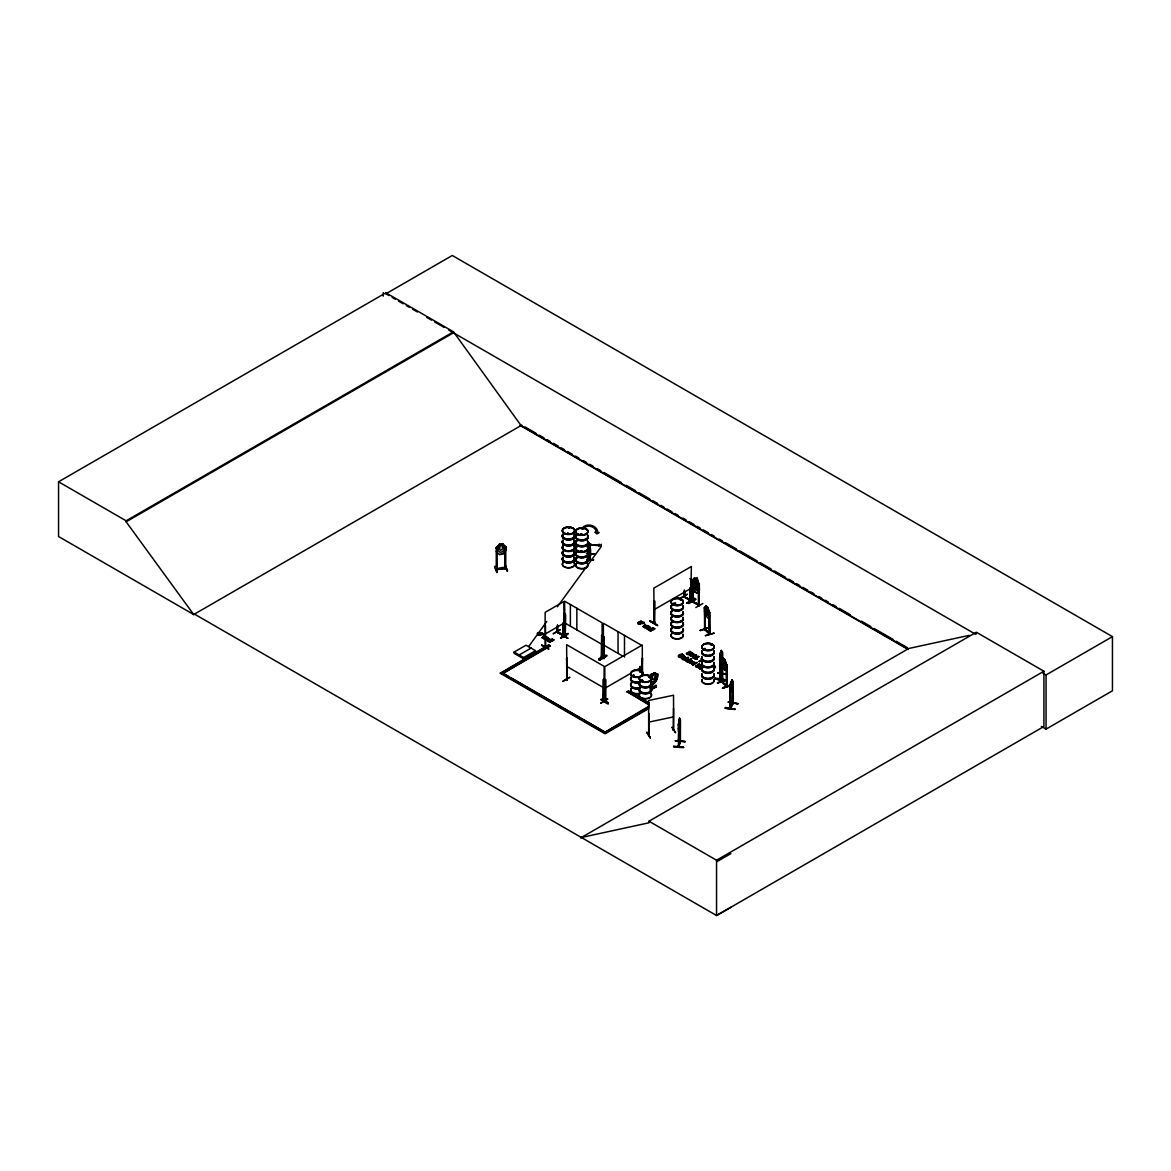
<?xml version="1.0" encoding="UTF-8"?>
<svg xmlns="http://www.w3.org/2000/svg" width="1171" height="1171" viewBox="0 0 1171 1171"><rect width="100%" height="100%" fill="white"/><g stroke="black" fill="none" stroke-linecap="round" stroke-linejoin="round"><path stroke-width="1.5" d="M599.04 545.071L590.755 544.998L599.01 545.627M601.089 546.198L601.294 544.252L601.191 546.652L557.425 606.724M588.34 550.619L589.247 551.102L589.291 542.773M588.325 544.134L590.799 544.134L590.799 545.379L588.325 545.379L588.34 543.403L589.291 543.49M719.858 657.077L719.945 678.814L720.882 652.218M731.275 681.61L730.689 685.416M588.281 543.007L589.247 543.183L588.34 542.759M588.281 550.238L589.247 550.297M588.325 543.49L589.247 543.886L588.281 543.71L589.291 542.92M599.142 545.232L599.084 544.12L599.025 546.359M726.196 664.645L726.752 686.748L726.693 665.026L725.098 659.976L723.415 658.278L722.126 660.063M589.291 550.78L588.281 551.014L588.325 550.077M593.536 559.958L586.891 559.899M678.843 733.968L678.287 728.669M678.58 726.928L678.96 727.762L679.546 718.218L678.375 747.01L678.433 745.707M678.551 734.89C682.825 707.284 677.336 734.495 678.829 740.848L679.531 738.886M639.6 622.299L640.683 621.069A1.508 0.878 0 0 1 641.547 621.157L642.601 622.152L640.888 623.47M649.158 735.447L649.041 713.563L648.719 735.549L649.085 734.437M673.149 730.119L673.179 729.782M673.559 746.82C691.227 747.274 682.444 748.386 673.632 746.542M673.647 746.147L683.44 747.171M497.353 547.852L496.328 548.028M719.975 678.77L720.385 678.038M722.492 673.545L719.726 679.297L719.682 657.59L720.589 652.335L720.106 679.37L722.405 674.364M715.115 678.185C734.583 679.692 719.77 682.371 715.115 678.17M724.615 680.366L714.998 678.843M724.732 680L714.983 678.931M730.411 688.607L731.011 689.456L732.226 684.991L731.89 679.839L730.411 686.03L730.514 708.645M678.39 728.684L678.858 720.004M678.975 720.077L678.39 725.303L678.463 724.439M679.429 738.93L680 733.632M734.964 709.07C705.249 705.879 755.017 712.217 725.405 707.46M730.411 707.943L732.856 703.273L730.338 708.074M732.68 703.273L732.709 681.42L731.89 679.839L733.134 681.624L733.017 703.742L732.812 681.434L729.914 686.967L730.206 686.104L730.704 708.25L730.631 686.513M720.604 652.393L719.667 657.619L722.141 652.013L721.321 650.432L720.604 652.393L721.424 650.461M721.307 660.678L720.487 662.625L722.258 655.467M541.514 645.353L548.731 649.202M541.69 644.826L548.745 648.866M729.914 686.967L730.836 681.698M733.163 702.556L729.987 708.66L729.943 686.938L730.953 681.771M730.836 692.002L732.68 684.889M588.603 545.437C590.989 544.456 591.706 558.304 588.545 557.001L588.603 543.637L588.647 557.001M589.423 557.176L589.642 546.403L588.53 546.959L589.745 546.169L588.53 546.74M588.676 546.901L588.852 556.503M587.505 559.621L588.618 553.868M590.799 544.134L590.799 545.379M590.316 553.971L589.291 559.694L590.36 553.985M588.032 553.751L594.678 553.956L586.437 553.444M719.726 678.404L722.595 673.867M706.669 606.973L706.142 610.881L707.211 613.282L706.757 606.944M723.883 659.405L723.356 663.328L724.439 665.728L723.985 659.375M632.735 675.623L633.262 675.243M633.262 676.091L632.911 676.238M633.745 675.243L634.272 676.238M640.069 671.993L640.669 671.407M640.464 671.378L640.391 672.139M642.396 680.468L642.279 680.863M642.396 680.19C639.937 679.751 643.567 682.693 642.25 680.146M649.51 676.897L648.544 676.648M649.041 676.94L648.661 676.516M673.691 603.328L673.164 604.324M673.281 603.577L674.335 604.412M673.281 604.031L674.511 603.738L673.018 603.65M674.423 603.577L674.54 604.324M680.322 600.079L681.317 600.006L680.79 599.45M680.527 599.918L681.141 600.035M704.093 648.749L703.991 649.495M711.075 645.177L711.602 645.192M711.792 644.694L711.075 645.016M600.913 699.79C608.481 699.204 612.726 709.611 601.294 699.131M608.335 703.244L601.206 699.585M649.964 621.289C673.193 634.814 634.902 611.628 657.048 625.299M650.286 621.054L657.385 625.036M695.193 578.855L694.447 582.865L695.969 585.076L696.745 582.69L695.281 578.811M695.193 582.294L694.447 586.305L695.969 588.515L696.745 586.129L695.12 582.338M680.131 719.755L679.458 718.086M679.165 719.887L678.726 747.054L678.565 724.776M675.447 740.731L685.298 741.55L675.418 740.877M678.316 746.893L678.316 746.19M678.58 745.825L679.941 741.419M678.404 746.952L680.292 741.463M680.497 741.477L678.814 746.937M705.308 608.554L706.201 605.846L707.884 607.529L709.553 612.623L709.538 634.301L708.982 611.921L709.48 612.594M500.529 544.559L499.519 549.199L500.559 550.399L502.696 548.775L501.598 544.413M656.009 674.115L653.828 679.121L651.383 679.59L652.54 676.238L655.233 673.676L656.053 674.159M700.36 630.598L708.762 627.539M717.574 683.044L726.196 680.131M641.986 621.947C637.244 621.757 645.763 621.86 640.786 623.192M697.228 657.941L695.311 658.351L697.038 657.707L697.155 659.112L694.989 659.112L696.189 657.721M569.179 527.55L568.652 528.194L569.311 527.594M569.326 527.945L569.516 528.18M567.935 533.025L568.506 533.844M567.95 533.991L568.916 533.595M582.909 528.955L581.914 528.97M582.675 528.853L582.353 529.146M580.801 534.62L580.787 533.976M580.889 534.693L581.563 534.166M581.914 534.781L581.694 533.932L581.138 534.518M581.197 550.956L582.016 551.278M696.818 589.394L699.204 587.432L696.789 582.675L694.359 581.46L693.276 586.7L694.827 589.642L696.364 590.521L697.887 589.364L697.887 586.788L696.745 582.748L694.33 581.343L691.973 583.421L691.973 586.861L694.33 591.648L692.134 586.832M499.432 544.164L497.909 550.472L500.046 552.229L502.169 551.965L504.277 549.638L502.725 543.739L499.432 544.164L496.211 548.087M722.258 652.159L722.024 659.888M727.293 674.379L717.647 672.915L727.396 674.203M717.779 672.754L727.396 674.174M553.268 633.892L560.294 629.822M687.348 594.209L679.97 598.498L686.996 594.429M695.735 599.406L688.402 603.314M561.085 637.771L568.081 633.394L561.143 637.463M562.885 681.463L569.838 677.38M599.64 660.049L606.622 655.965M497.221 572.019L495.04 566.383M495.011 566.749L497.221 572.312M496.738 572.473L494.601 566.823M504.877 546.711L504.862 568.594L504.877 546.711L505.755 546.608L505.755 568.535C507.233 565.476 492.303 569.955 497.236 568.594M496.153 569.516L505.857 568.257M564.524 636.029L565.3 636.395L565.461 614.541L564.583 614.321L565.227 614.687M565.3 635.824L564.759 635.019M566.779 679.502L566.632 657.839L567.101 680.058L566.779 678.712M565.461 614.541L565.227 636.351L564.583 601.162L602.114 622.826L602.187 657.692L601.382 657.282L602.406 657.473M604.104 657.692L603.314 657.253M603.416 657.238L604.104 658.483L603.387 636.424L603.855 658.629L604.031 636.775M603.314 700.214L604.251 701.18M603.519 679.136L603.182 700.931L603.519 679.136L603.929 701.356L604.148 666.343L566.632 644.679L566.881 680.014M730.85 691.885L731.758 690.07M557.015 631.096L557.498 632.486L557.674 625.08M557.733 632.267L556.723 632.033M563.09 634.96C568.886 637.053 547.486 626.734 562.973 635.077M563.763 636.102L562.958 635.677L563.295 622.913M683.996 595.819L684.772 597.064L684.698 591.604M690.085 587.769L690.085 600.489C692.31 598.527 687.626 599.991 684.537 596.639M689.982 600.401L691.051 600.65M692.939 601.265L692.149 600.825L693.203 601.104M692.134 579.894L692.134 601.645L699.189 605.67L699.365 583.817L698.458 583.67L699.365 583.817M692.866 602.026L693.115 587.432M698.516 605.319L698.355 583.597M725.259 708.206L734.964 709.524M730.455 708.631L733.163 703.229M682.62 656.58L679.473 656.726L681.478 656.843L681.405 655.804M699.629 666.387L696.467 666.533L697.843 665.289L700.961 665.596L699.263 663.898C688.943 669.08 704.913 666.987 702.263 666.621M680.38 741.916L680.468 719.784M605.67 700.507L604.953 701.678L605.026 679.97M654.779 622.006C652.745 622.372 655.819 621.42 654.018 623.177L654.091 601.47M691.095 601.03L690.905 601.309M640.903 623.25C637.595 625.563 636.731 621.172 640.683 621.523A1.508 0.878 0 0 1 641.547 621.611C642.806 624.538 638.254 621.172 641.913 622.211M704.913 607.617L705.118 629.881L705.352 608.071L704.503 607.734L706.23 605.963M709.816 634.067L705.118 629.31L708.982 633.189M722.229 681.478L722.083 680.878M722.595 682.151L721.746 681.054M726.752 685.957L726.254 686.25M727.015 685.782L722.083 681.668M727.015 686.572L722.17 681.727M649.276 677.394L651.837 674.774L649.876 677.775M649.451 677.526L651.237 674.394M649.715 677.643L651.837 674.774M650.183 688.285L657.297 677.892L650.622 688.533M588.837 546.403L589.599 546.462M588.618 556.606L589.599 556.62M545.115 647.212L545.144 612.36L563.91 601.528L563.807 636.702L564.217 635.707M564.159 636.497L563.778 614.409M587.974 559.562L589.072 553.62M634.111 675.404L633.013 675.565M634.111 676.018L633.116 676.326L634.038 676.194M641.079 671.832L640.918 666.782M642.103 680.146L641.591 680.937M648.514 676.662L649.51 676.721M704.518 649.451L704.957 648.822M705.323 648.939L704.078 649.041M528.677 646.568L546.784 621.479M673.647 730.265L673.53 695.237L648.617 700.492L648.69 735.52M499.505 544.31L496.255 547.838L497.294 547.691M505.052 546.959L505.828 546.798L505.989 550.253L502.74 554.103L499.461 554.527L496.211 551.526M505.872 550.238L502.74 554.103L499.461 554.527M496.255 568.711L497.309 569.004M497.002 568.55L497.265 569.618L497.09 547.721M504.891 567.833L505.931 567.657M547.94 638.063L544.442 639.264L545.481 636.936L542.217 637.536L544.793 635.794M544.017 639.015L545.481 637.375L542.217 637.536M644.006 626.163C656.755 623.88 639 631.418 646.377 625.768C640.596 628.607 644.972 625.065 645.675 624.626M549.053 639.703C546.33 636.892 552.975 640.083 547.589 641.079C545.54 637.595 550.238 641.825 545.788 639.395C546.389 637.917 548.306 639.176 549.184 639.161C545.686 634.916 545.906 639.498 543.124 637.317M544.852 638.766L546.33 636.673M645.733 627.612L647.226 625.519M704.547 611.057L706.113 616.18L704.444 607.647L706.201 605.846M709.45 616.092L707.855 617.717M709.494 615.975L707.796 617.864L706.128 616.122M725.01 670.31C722.083 668.656 719.975 656.55 723.327 668.626L725.01 670.31L726.708 668.421M568.579 527.887L569.384 528.136M567.54 533.171L568.974 533.698M582.119 534.796L581.811 533.991M582.309 551.57L580.992 551.79M542.217 637.975L544.295 635.502M643.113 626.822L645.192 624.348M705.41 628.988L704.561 628.534L705.118 629.09M654.238 623.133L654.721 601.104M690.656 601.689L691.622 600.708M691.578 601.528L691.373 579.66L690.656 601.733L691.373 566.501L653.842 588.164L654.135 623.133M604.822 701.429L604.792 666.665L642.308 645.001L642.308 675.565A6.221 3.586 0 0 0 642.279 681.654A6.221 3.586 0 0 0 651.603 678.551A6.221 3.586 0 0 0 642.279 675.433M605.436 701.078L605.67 679.604M694.432 581.416L692.061 583.509L694.52 588.062M699.058 587.388L696.862 589.511L694.432 588.105M696.789 592.98L694.432 591.545L696.789 592.98L699.131 590.901C700.609 588.501 694.418 565.578 697.887 585.924L696.364 587.081L694.827 586.203L693.276 583.26L694.52 577.932M651.369 675.565L654.794 672.666L657.238 674.086L657.282 678.96L654.999 682.473L650.359 684.625C657.882 686.338 661.293 662.83 654.252 680.863L651.369 682.078L649.832 681.185M683.161 657.795L685.094 658.907L685.386 657.458L684.303 656.946L683.513 657.575L685.386 658.014L683.161 657.341L683.41 659.053L684.376 659.258L682.752 658.19L683.161 657.341M680.366 599.684L681.171 599.698M633.087 675.74L633.892 675.55M703.83 648.822L705.001 648.5M701.912 661.659L701.868 662.654M701.912 662.113L701.868 663.108A6.221 3.586 0 0 0 707.957 667.543A6.221 3.586 0 0 0 713.959 663.02M649.949 628.095C647.548 624.143 654.413 630.261 648.31 629.486C644.152 629.076 649.407 625.753 649.846 628.593M541.573 634.331L542.905 633.438C544.559 635.224 538.836 634.872 543.461 633.76M541.573 634.784L542.905 633.438M642.455 623.177L643.801 622.284C645.455 624.07 639.732 623.704 644.357 622.606M642.455 623.631L643.801 622.284M697.023 658.644L695.325 658.892L696.189 658.175M685.342 658.761C685.503 650.915 676.589 664.938 688.109 657.268C685.811 658.526 691.563 658.878 685.943 660.942C691.754 657.443 682.913 659.346 684.684 660.224M687.523 660.034L688.065 659.434L686.762 659.024M582.075 534.693L580.801 534.342M580.86 551.321L581.738 552.024L581.958 551.087M545.466 625.329L545.745 647.197M564.159 614.834L563.954 636.702M560.719 634.214L567.774 638.268M564.627 636.043L565.432 636.146M691.095 601.821L691.607 579.806M602.187 657.692L601.382 657.282L601.704 635.472L602.421 657.546M602.348 635.838L601.47 635.619M566.925 679.985L567.276 658.204M688.416 599.113L695.106 602.919M598.805 659.214C618.42 650.461 594.121 658.336 599.698 660.151L606.695 655.614L599.201 659.888M599.186 659.844L606.197 655.789M566.325 678.887L566.749 678.741M641.679 672.447L642.308 658.161L642.557 675.696M641.928 672.593L642.557 658.307M607.617 698.794L600.606 703.317L607.647 699.146M194.562 614.146L193.801 614.599L58.55 536.508L58.55 481.793L385.903 292.794L453.484 331.803L521.066 425.541L907.993 648.939M385.903 292.794L385.903 293.804L452.284 255.483L1112.45 636.629L1112.45 690.788L1046.069 729.109L1041.326 726.357M58.55 481.793L126.131 520.802L453.484 331.803M730.88 907.349L716.55 915.517L194.474 614.102L193.698 614.541L126.131 521.812L453.484 332.813M193.698 614.541L521.827 425.102M541.91 633.057C538.967 636.16 537.65 635.575 537.87 632.94L541.91 633.057L539.86 634.682M537.343 633.687L541.91 633.511M538.133 633.687L540.841 633.57M537.709 635.37L538.982 634.638M537.709 634.931L539.465 634.462M514.098 652.086L526.028 645.206L535.498 650.681L535.498 651.925L523.583 658.805L514.098 653.33L514.098 652.086L523.583 657.56L523.583 658.805M545.144 634.023L563.91 623.192M563.954 635.912L556.796 632.077L563.222 635.502M547.852 638.18L549.946 639.073L547.428 640.186M519.412 654.823L531.327 647.944M548.262 641.02C561.187 634.843 539.582 646.187 552.61 639.044M548.262 641.474L552.61 639.498M549.433 641.693C562.358 635.516 540.753 646.86 553.781 639.717M549.433 642.147L553.781 640.171M523.583 657.56L535.498 650.681M648.661 708.616L605.07 733.778L500.368 673.325L548.643 644.782L550.004 646.246L503.106 673.325L550.004 645.558M560.426 638.019C567.467 633.057 572.897 632.077 560.748 638.239M500.368 673.325L547.077 646.348M692.222 579.982C692.749 581.27 693.803 575.298 696.818 579.264L699.058 584.022L699.189 605.67L698.648 604.295M696.672 582.792L698.985 587.505M653.842 609.828L691.373 588.164M690.378 599.479L683.762 596.829L690.714 600.782M694.476 598.337C670.793 613.121 710.343 588.925 687.787 602.992M687.392 602.787L694.476 598.63M688.753 603.563L695.794 599.054L688.753 603.124M692.939 601.499L699.453 604.704L692.398 601.47M650.183 628.271C645.909 625.065 655.511 630.042 648.017 629.647M648.705 628.812C648.866 629.31 645.499 627.802 649.481 628.359M649.158 629.852C660.327 624.992 646.67 630.584 649.627 630.584M649.158 630.305L653.506 627.89M650.329 630.525C663.254 624.363 641.649 635.707 654.677 628.564M650.329 630.979L654.677 629.017M698.414 605.217L699.365 605.466L692.588 601.528M695.837 607.544L702.878 603.489M604.792 688.328L631.359 672.988M636.058 670.28L642.308 666.665M682.444 656.097C682.927 660.503 673.149 654.926 682.269 654.091L684.127 655.482L682.605 656.785M678.551 656.682L682.342 654.618M679.473 656.726L680.834 655.936L682.005 656.843L678.551 656.228M680.834 655.936L683.191 656.126L682.342 655.072L681.259 655.701L683.191 655.672L682.81 654.882M686.25 653.389L688.285 654.399L690.026 653.33A1.464 0.849 0 0 0 689.836 653.008L689.046 652.51L689.836 653.462A1.464 0.849 0 0 1 690.026 653.96C687.099 656.17 684.845 652.51 689.177 653.667C688.592 650.52 689.368 657.077 686.777 653.096M688.065 652.525L689.982 651.413L692.017 653.037L690.026 652.393L689.982 651.413M688.065 652.979L689.982 651.866L692.017 653.037M689.046 652.964L690.026 652.393M649.041 705.001L627.158 691.695L628.52 690.905L648.851 702.629M685.094 658.453C687.421 655.248 678.448 659.053 684.376 658.805M627.158 692.368L628.52 690.905M684.215 659.961L688.577 657.531M685.943 660.942L688.724 659.727L687.172 658.79M687.084 661.161L689.865 659.551C696.16 657.165 679.546 666.197 690.788 658.98M687.084 661.6L690.334 660.268M691.314 659.288C692.969 661.293 688.519 665.479 692.734 661.6C689.602 658.966 695.369 663.357 689.953 662.815M689.953 663.269L692.076 661.937L690.788 661.337C684.859 665.026 691.871 658.307 691.183 661.117M688.241 662.274L691.022 660.664M688.241 661.82L691.388 660.956M701.253 658.424L702.498 659.141L699.219 661.498L701.897 660.517M650.637 688.138L656.331 685.503L656.331 686.821L650.066 690.436M650.066 689.119L656.331 685.503M693.232 665.157L692.764 664.44L693.232 665.157L697.111 662.464L695.442 663.342A1.786 1.039 0 0 0 694.681 662.713A1.537 0.893 0 0 0 693.73 662.581L691.476 663.811L693.042 664.718M693.437 664.045C698.34 661.352 689.236 663.167 693.437 664.045C691.812 665.582 690.524 661.688 693.73 662.127A1.537 0.893 0 0 1 694.681 662.259A1.786 1.039 0 0 1 695.442 662.888M692.764 664.894L697.111 662.464M651.925 688.724L656.331 686.821M699.219 661.498L702.498 659.595L701.253 658.878M695.545 666.489L698.018 665.069M698.253 665.509L699.336 664.425C702.717 665.875 699.028 667.25 699.804 665.157M696.467 666.533L697.843 665.743L698.999 666.65L695.545 666.05M700.829 666.943L702.263 667.075M700.551 669.388L700.082 668.656L700.551 669.388L702.454 668.275M700.77 668.26C700.917 668.773 697.565 667.25 701.546 667.821M700.082 669.109L702.454 667.836M713.768 667.119C715.144 664.133 716.067 669.373 714.237 666.943M715.422 666.255L714.164 666.445M648.851 706.245L605.07 732.197L648.851 706.918M500.368 672.637L605.07 733.105L648.661 707.943M580.64 837.938L908.769 648.485L969.222 635.341M581.402 837.485L648.983 822.789L648.983 821.222L976.336 632.223L1043.917 671.232L1043.917 726.518L716.55 915.517L716.55 860.231L1043.917 671.232M976.336 633.789L975.575 634.243L448.771 330.09M1042.937 673.135L1046.069 674.95L1112.45 636.629M716.55 861.812L730.88 853.644M695.647 656.331L693.715 655.716L696.613 655.248L694.11 656.258L695.12 655.643M575.4 547.501L577.025 546.74M638.883 622.87C636.731 623.777 641.079 624.641 640.025 623.045M640.274 666.416L640.244 671.583M704.415 649.642L705.528 649.158L704.825 648.514M694.871 655.321C691.11 657.077 698.428 657.414 696.086 655.336M544.852 638.312L547.472 637.346L547.852 638.634M645.733 627.158L648.368 626.178L648.749 627.466M581.079 551.058L581.621 551.6M544.017 638.561L547.94 637.61M644.914 627.407L648.836 626.456M704.444 607.647L705.118 629.881M707.884 607.529L708.572 614.38L707.504 615.346L705.308 611.13M704.854 629.222L709.787 634.155L709.787 612.492L706.113 605.875M700.126 630.437L709.011 627.393M700.141 630.408L709.011 627.846M709.48 633.731L708.909 611.862M705.41 635.604L714.266 633.087L705.44 635.707M723.415 658.278L722.536 663.562L724.717 667.792L725.8 666.826L725.8 664.25L725.098 659.976L723.327 658.322M726.693 686.689L721.746 681.844L721.819 660.137L722.58 660.503M726.767 665.069L726.137 664.294L727.001 664.923L727.074 686.572M727.001 664.923L726.767 668.495M726.24 679.839L717.369 682.839L726.24 680.278M722.624 687.714C749.133 678.682 704.518 694.052 731.48 685.518M722.595 688.138L731.26 685.225M543.124 637.771L546.33 637.126M643.113 626.368L646.377 625.768M505.74 568.506L496.27 569.735L496.255 547.838M673.296 730.353L673.53 708.396M672.169 727.396L675.623 732.783L671.964 727.367M638.795 622.504C635.092 623.558 641.942 625.958 640.771 622.752M648.617 722.156L673.53 716.901M587.988 559.328L589.115 553.942M692.705 657.282L698.78 656.492L693.115 657.97L692.705 657.282L698.78 656.492M692.705 657.736L698.78 656.946M601.631 656.316L601.967 657.648M601.631 657.107L601.704 635.472M683.996 596.61L690.919 600.577M690.246 600.225L690.319 587.637M692.398 600.679L692.939 602.055L692.778 580.392M698.648 605.085L698.721 583.451M500.559 544.617L501.612 544.486M505.345 565.476L507.526 571.082L505.33 565.432M688.08 599.23L695.164 603.27M633.35 675.301L634.272 675.447M564.832 635.838L564.832 614.175M603.314 658.043L604.119 658.453M684.069 596.654L684.069 591.238M504.994 567.803L505.755 567.481M505.726 568.257L505.638 567.437M496.445 569.721L496.445 568.93M538.133 633.233L540.841 633.116M581.489 535.015L580.992 534.752M588.603 546.345L589.701 546.462M593.536 559.665L586.934 559.621M693.042 664.279C690.436 663.445 695.34 662.727 695.047 663.123M648.31 629.032L646.787 628.417L649.1 628.227M547.428 640.639L545.891 639.571L548.965 639.307M700.375 668.495L698.765 667.821L699.438 665.904M700.375 668.934L698.853 667.88L701.912 667.602M705.352 648.719L704.327 649.173M547.808 639.966L546.52 639.278L548.584 639.512M679.356 719.272L678.873 724.951M679.531 728.757L680 730.265L679.531 728.625M679.341 729.811L678.843 735.49M675.433 740.716L685.24 741.755M682.459 656.536L684.127 655.921L682.269 654.53M721.043 651.603L720.78 657.985L720.502 657.268M731.465 680.98L731.158 687.362L730.689 685.313M730.045 690.334L730.938 692.017M728.245 702.234L737.818 703.873M504.862 565.11L507.072 571.067M642.279 680.278L643.055 680.746M700.829 666.489L702.088 667.031M565.198 636.395L564.978 635.048M603.68 657.78L603.182 657.502M605.89 655.584L606.695 656.067M569.545 677.262L562.944 681.127M601.25 699.497L608.378 703.625M567.598 637.975L560.543 633.921L567.789 638.312M385.903 293.804L389.05 295.619M392.197 297.434L395.344 299.249M398.477 301.064L403.19 303.787M406.337 305.602L409.484 307.417M412.631 309.232L417.344 311.954M426.771 317.4L431.484 320.122M434.631 321.937L444.058 327.368M524.989 426.917L536.04 433.299M539.202 435.129L543.944 437.866M547.091 439.681L550.253 441.511M553.415 443.326L558.157 446.063M561.319 447.893L564.466 449.723M567.628 451.538L572.37 454.275M575.532 456.105L578.679 457.92M583.421 460.657L586.583 462.486M589.745 464.302L592.892 466.131M597.634 468.868L600.796 470.683M603.958 472.513L621.333 482.54M626.061 485.277L635.546 490.751M638.693 492.567L649.759 498.948M652.906 500.778L657.648 503.515M660.81 505.33L663.972 507.16M667.133 508.99L671.861 511.712M675.023 513.542L678.185 515.372M682.913 518.094L686.074 519.924M689.236 521.754L693.979 524.491M697.14 526.306L700.287 528.136M703.449 529.951L708.192 532.688M711.353 534.518L714.5 536.333M719.243 539.07L722.405 540.9M725.566 542.715L736.618 549.097M739.779 550.926L757.154 560.953M760.301 562.783L771.367 569.165M774.514 570.98L785.58 577.376M788.727 579.191L793.47 581.928M796.631 583.758L799.793 585.573M802.955 587.403L807.683 590.14M810.844 591.955L814.006 593.785M818.734 596.522L821.896 598.337M825.057 600.167L828.219 601.982M832.962 604.719L836.109 606.549M839.27 608.364L850.322 614.76M861.388 621.142L870.858 626.602M874.02 628.432L892.975 639.366M896.122 641.196L907.188 647.578M520.026 425.395L908.228 649.524M690.319 578.606L690.963 578.972L690.085 578.752M684.698 596.156L683.747 595.966L684.713 596.215M713.842 666.709L715.496 667.66M699.219 661.044L699.716 661.776M690.305 659.258L691.314 659.741M698.253 665.055L699.848 665.626L699.804 664.704M683.513 657.136L684.991 657.985M696.467 666.079L698.282 666.709L698.78 665.86M640.918 644.914L603.387 623.25L603.387 658.087M603.387 644.914L623.192 656.346M564.583 622.826L602.114 644.489M559.972 629.705L553.327 633.54M537.343 633.233L540.314 634.945M550.004 646.246L548.643 644.782M630.086 692.471L648.851 703.303M627.158 691.695L649.041 704.327M566.632 666.343L604.148 688.006M503.296 673.427L507.98 676.135M511.112 677.95L606.446 732.987L501.73 672.535M648.983 821.222L716.55 860.231M575.4 544.837L577.025 545.847M722.141 682.254L722.258 666.606M684.801 597.034L684.464 589.95M692.222 601.674L692.471 579.85M683.864 596.859L683.82 591.384M563.046 635.721L563.046 623.045M502.725 543.739L505.96 546.755M709.48 634.258L704.561 629.325L704.547 607.617M720.092 659.244L720.633 660.078L721.717 655.599L721.307 650.564M719.682 660.956L720.589 662.64M678.551 737.467L678.931 738.286L679.414 728.743M495.07 566.369L497.28 572.414M678.258 739.208L678.946 740.848M1046.069 674.95L1046.069 729.109M726.547 669.9L726.562 686.674M722.595 652.203L722.595 659.434M722.595 666.65L722.624 682.225M722.361 652.715L722.361 659.932M722.273 660.605L722.331 682.327M721.76 660.063L721.717 663.547M699.263 663.898L699.336 664.879M682.269 654.091L682.342 655.072M655.775 685.181L655.775 686.499M654.472 600.957L654.691 622.826M650.359 737.671L646.875 732.329M640.669 666.914L640.669 672.139M640.039 666.562L640.039 671.773M624.494 635.429L624.494 657.092M618.039 631.711L618.039 653.374M605.422 679.458L605.627 701.327M603.197 700.112L603.197 700.902M576.835 608.232L576.835 629.896M570.379 604.514L570.379 626.178M557.425 625.226L557.498 632.486M557.045 626.514L557.045 631.93M556.796 626.661L556.796 632.164M539.86 634.228L539.904 635.165M539.392 633.95L539.465 634.916M383.254 292.589L383.254 296.175M126.131 520.802L126.131 521.812M650.842 688.167A6.294 3.63 0 0 1 645.382 693.613A6.294 3.63 0 0 1 639.937 688.167A6.294 3.63 0 0 1 632.442 687.64A6.294 3.63 0 0 1 631.432 683.264M650.754 688.548A6.192 3.572 0 0 1 645.382 693.905A6.192 3.572 0 0 1 640.025 688.548A6.192 3.572 0 0 1 632.501 687.948A6.192 3.572 0 0 1 631.52 683.644M639.995 693.334A6.221 3.586 0 0 0 645.382 698.721A6.221 3.586 0 0 0 650.769 693.349A6.221 3.586 0 0 1 645.382 698.721A6.221 3.586 0 0 1 639.995 693.349A6.221 3.586 0 0 1 632.486 692.764A6.221 3.586 0 0 1 631.506 688.431M650.842 682.195A6.294 3.63 0 0 1 645.382 687.64A6.294 3.63 0 0 1 639.937 682.195M650.754 687.538A6.192 3.572 0 0 1 645.382 692.91A6.192 3.572 0 0 1 640.025 687.538A6.192 3.572 0 0 1 632.501 686.953A6.192 3.572 0 0 1 631.52 682.634M650.754 682.561A6.192 3.572 0 0 1 645.382 687.933A6.192 3.572 0 0 1 640.025 682.561M650.842 687.86A6.294 3.63 0 0 1 645.382 693.305A6.294 3.63 0 0 1 639.937 687.86M650.842 681.888A6.294 3.63 0 0 1 645.382 687.333A6.294 3.63 0 0 1 639.937 681.888A6.294 3.63 0 0 1 632.442 681.361A6.294 3.63 0 0 1 631.432 676.97M650.754 681.566A6.192 3.572 0 0 1 645.382 686.923A6.192 3.572 0 0 1 640.025 681.566A6.192 3.572 0 0 1 632.501 680.98A6.192 3.572 0 0 1 631.52 676.662M639.966 693.173A6.162 3.557 0 0 1 632.53 692.617A6.162 3.557 0 0 1 631.55 688.314M640.025 682.254A6.294 3.63 0 0 1 632.442 681.668A6.294 3.63 0 0 1 631.432 677.277M639.981 682.547A6.192 3.572 0 0 1 632.501 681.976A6.192 3.572 0 0 1 631.52 677.658M640.025 687.919A6.294 3.63 0 0 1 632.442 687.333A6.294 3.63 0 0 1 631.432 682.956M683.22 612.228A6.294 3.63 0 0 1 676.326 616.766A6.294 3.63 0 0 1 671.686 611.35M674.042 604.617A6.206 3.586 0 0 0 683.352 601.513A6.206 3.586 0 0 0 674.042 598.41A6.206 3.586 0 0 0 674.042 604.617A6.192 3.572 0 0 0 672.754 605.012M683.117 612.594A6.192 3.572 0 0 1 676.326 617.058A6.192 3.572 0 0 1 671.773 611.73M683.147 617.38A6.221 3.586 0 0 1 676.326 621.874A6.221 3.586 0 0 1 671.759 616.517M672.769 604.558A6.177 3.572 0 0 0 683.117 602.963A6.177 3.572 0 0 0 675.535 598.601A6.177 3.572 0 0 0 672.769 604.558A6.294 3.63 0 0 1 675.506 603.68M683.117 617.6A6.192 3.572 0 0 1 676.326 622.079A6.192 3.572 0 0 1 671.773 616.751M683.22 606.241A6.294 3.63 0 0 1 676.326 610.794A6.294 3.63 0 0 1 671.686 605.378M683.132 611.584A6.206 3.586 0 0 1 676.326 616.063A6.206 3.586 0 0 1 671.759 610.72M683.117 606.607A6.192 3.572 0 0 1 676.326 611.086A6.192 3.572 0 0 1 671.773 605.744M683.22 611.921A6.294 3.63 0 0 1 676.326 616.458A6.294 3.63 0 0 1 671.686 611.042M683.22 605.934A6.294 3.63 0 0 1 676.326 610.486A6.294 3.63 0 0 1 671.686 605.07M672.696 604.309A6.294 3.63 0 0 1 675.506 603.372M683.117 605.612A6.192 3.572 0 0 1 676.326 610.076A6.192 3.572 0 0 1 671.773 604.748M672.754 604.002A6.192 3.572 0 0 1 675.535 603.08M683.22 629.266A6.294 3.63 0 0 1 676.326 633.804A6.294 3.63 0 0 1 671.686 628.388M683.117 629.632A6.192 3.572 0 0 1 676.326 634.096A6.192 3.572 0 0 1 671.773 628.768M683.117 634.287A6.177 3.572 0 0 1 676.34 638.751A6.177 3.572 0 0 1 671.788 633.423M683.308 619.064A6.162 3.557 0 0 1 675.55 622.504A6.162 3.557 0 0 1 671.803 617.293M683.117 634.638A6.192 3.572 0 0 1 676.326 639.117A6.192 3.572 0 0 1 671.773 633.789M683.147 617.834A6.221 3.586 0 0 1 676.326 622.313A6.221 3.586 0 0 1 671.759 616.971M683.22 623.279A6.294 3.63 0 0 1 676.326 627.832A6.294 3.63 0 0 1 671.686 622.416M683.117 628.622A6.192 3.572 0 0 1 676.326 633.101A6.192 3.572 0 0 1 671.773 627.758M683.117 623.645A6.192 3.572 0 0 1 676.326 628.124A6.192 3.572 0 0 1 671.773 622.782M683.22 628.959A6.294 3.63 0 0 1 676.326 633.496A6.294 3.63 0 0 1 671.686 628.08M683.22 622.972A6.294 3.63 0 0 1 676.326 627.524A6.294 3.63 0 0 1 671.686 622.108M683.117 622.65A6.192 3.572 0 0 1 676.326 627.114A6.192 3.572 0 0 1 671.773 621.786M582.25 528.019A8.358 6.792 10.7 0 1 591.604 525.428A8.358 6.792 10.7 0 1 597.766 532.395L599.128 532.483L597.005 533.932L594.883 532.22L596.244 532.307A6.982 5.665 10.7 0 0 591.106 526.482A6.982 5.665 10.7 0 0 583.304 528.648M587.52 541.836A6.192 3.572 0 0 1 581.182 546.842A6.192 3.572 0 0 1 576.849 541.178M587.608 541.47A6.294 3.63 0 0 1 581.167 546.55A6.294 3.63 0 0 1 576.776 540.797M587.535 546.901A6.221 3.586 0 0 1 581.182 551.907A6.221 3.586 0 0 1 576.835 546.228M587.535 546.637A6.221 3.586 0 0 1 581.182 551.658A6.221 3.586 0 0 1 576.835 545.964M587.608 535.498A6.294 3.63 0 0 1 581.167 540.578A6.294 3.63 0 0 1 576.776 534.81M587.52 540.841A6.192 3.572 0 0 1 581.182 545.832A6.192 3.572 0 0 1 576.849 540.168M587.52 535.864A6.192 3.572 0 0 1 581.182 540.856A6.192 3.572 0 0 1 576.849 535.191M587.608 541.163A6.294 3.63 0 0 1 581.167 546.242A6.294 3.63 0 0 1 576.776 540.49M587.608 535.191A6.294 3.63 0 0 1 581.167 540.27A6.294 3.63 0 0 1 576.776 534.503M587.52 534.854A6.192 3.572 0 0 1 581.182 539.86A6.192 3.572 0 0 1 576.849 534.196M587.52 558.874A6.192 3.572 0 0 1 581.182 563.88A6.192 3.572 0 0 1 576.849 558.216M587.608 558.508A6.294 3.63 0 0 1 581.167 563.588A6.294 3.63 0 0 1 576.776 557.835M587.535 563.88A6.221 3.586 0 0 1 581.182 568.901A6.221 3.586 0 0 1 576.835 563.207M587.491 563.558A6.162 3.557 0 0 1 581.182 568.535A6.162 3.557 0 0 1 576.864 562.885M587.491 547.399A6.162 3.557 0 0 1 581.182 552.375A6.162 3.557 0 0 1 576.864 546.74M587.535 547.091A6.221 3.586 0 0 1 581.182 552.112A6.221 3.586 0 0 1 576.835 546.418M587.608 552.536A6.294 3.63 0 0 1 581.167 557.616A6.294 3.63 0 0 1 576.776 551.848M587.52 557.879A6.192 3.572 0 0 1 581.182 562.87A6.192 3.572 0 0 1 576.849 557.206M587.52 552.902A6.192 3.572 0 0 1 581.182 557.894A6.192 3.572 0 0 1 576.849 552.229M587.608 558.201A6.294 3.63 0 0 1 581.167 563.28A6.294 3.63 0 0 1 576.776 557.528M587.608 552.229A6.294 3.63 0 0 1 581.167 557.308A6.294 3.63 0 0 1 576.776 551.541M587.52 551.892A6.192 3.572 0 0 1 581.182 556.898A6.192 3.572 0 0 1 576.849 551.234M574.185 541.002A6.192 3.572 0 0 1 568.667 546.023A6.192 3.572 0 0 1 562.753 541.148M574.273 540.636A6.294 3.63 0 0 1 568.667 545.73A6.294 3.63 0 0 1 562.651 540.782M574.214 546.008A6.221 3.586 0 0 1 568.667 551.043A6.221 3.586 0 0 1 562.724 546.154M574.214 545.803A6.221 3.586 0 0 1 568.667 550.853A6.221 3.586 0 0 1 562.724 545.964M574.273 534.664A6.294 3.63 0 0 1 568.667 539.758A6.294 3.63 0 0 1 562.651 534.81M574.185 540.007A6.192 3.572 0 0 1 568.667 545.027A6.192 3.572 0 0 1 562.753 540.153M574.185 535.03A6.192 3.572 0 0 1 568.667 540.051A6.192 3.572 0 0 1 562.753 535.176M574.273 540.329A6.294 3.63 0 0 1 568.667 545.423A6.294 3.63 0 0 1 562.651 540.475M574.273 534.357A6.294 3.63 0 0 1 568.667 539.45A6.294 3.63 0 0 1 562.651 534.503M574.185 534.02A6.192 3.572 0 0 1 568.667 539.041A6.192 3.572 0 0 1 562.753 534.181M574.185 558.04A6.192 3.572 0 0 1 568.667 563.061A6.192 3.572 0 0 1 562.753 558.186M574.273 557.674A6.294 3.63 0 0 1 568.667 562.768A6.294 3.63 0 0 1 562.651 557.82M574.214 562.841A6.221 3.586 0 0 1 568.667 567.891A6.221 3.586 0 0 1 562.724 563.002M574.171 562.709A6.162 3.557 0 0 1 568.667 567.715A6.162 3.557 0 0 1 562.768 562.87M574.171 546.564A6.162 3.557 0 0 1 568.667 551.57A6.162 3.557 0 0 1 562.768 546.711M574.214 546.257A6.221 3.586 0 0 1 568.667 551.292A6.221 3.586 0 0 1 562.724 546.403M574.273 551.702A6.294 3.63 0 0 1 568.667 556.796A6.294 3.63 0 0 1 562.651 551.848M574.185 557.045A6.192 3.572 0 0 1 568.667 562.065A6.192 3.572 0 0 1 562.753 557.191M574.185 552.068A6.192 3.572 0 0 1 568.667 557.089A6.192 3.572 0 0 1 562.753 552.214M574.273 557.367A6.294 3.63 0 0 1 568.667 562.461A6.294 3.63 0 0 1 562.651 557.513M574.273 551.38A6.294 3.63 0 0 1 568.667 556.488A6.294 3.63 0 0 1 562.651 551.541M574.185 551.058A6.192 3.572 0 0 1 568.667 556.079A6.192 3.572 0 0 1 562.753 551.219M713.915 662.435A6.162 3.557 0 0 1 707.957 666.914A6.162 3.557 0 0 1 702 662.435M713.929 651.793A6.192 3.572 0 0 1 707.957 656.287A6.192 3.572 0 0 1 701.971 651.793M713.944 650.783A6.206 3.586 0 0 1 707.957 655.292A6.206 3.586 0 0 1 701.956 650.783M713.929 657.765A6.192 3.572 0 0 1 707.957 662.259A6.192 3.572 0 0 1 701.971 657.765M714.032 657.399A6.294 3.63 0 0 1 707.957 661.981A6.294 3.63 0 0 1 701.868 657.399M714.032 657.092A6.294 3.63 0 0 1 707.957 661.674A6.294 3.63 0 0 1 701.868 657.092M713.944 656.755A6.206 3.586 0 0 1 707.957 661.278A6.206 3.586 0 0 1 701.956 656.755M714.032 651.427A6.294 3.63 0 0 1 707.957 655.994A6.294 3.63 0 0 1 701.868 651.427M714.032 651.12A6.294 3.63 0 0 1 707.957 655.687A6.294 3.63 0 0 1 701.868 651.12M713.929 662.786A6.192 3.572 0 0 1 707.957 667.28A6.192 3.572 0 0 1 701.971 662.786M713.915 663.328A6.162 3.557 0 0 1 707.957 667.807A6.162 3.557 0 0 1 702 663.328M713.915 679.473A6.162 3.557 0 0 1 707.957 683.952A6.162 3.557 0 0 1 702 679.473M713.929 668.831A6.192 3.572 0 0 1 707.957 673.325A6.192 3.572 0 0 1 701.971 668.831M713.944 667.821A6.206 3.586 0 0 1 707.957 672.33A6.206 3.586 0 0 1 701.956 667.821M713.929 674.803A6.192 3.572 0 0 1 707.957 679.297A6.192 3.572 0 0 1 701.971 674.803M714.032 674.437A6.294 3.63 0 0 1 707.957 679.019A6.294 3.63 0 0 1 701.868 674.437M714.032 674.13A6.294 3.63 0 0 1 707.957 678.712A6.294 3.63 0 0 1 701.868 674.13M713.944 673.793A6.206 3.586 0 0 1 707.957 678.316A6.206 3.586 0 0 1 701.956 673.793M714.032 668.465A6.294 3.63 0 0 1 707.957 673.032A6.294 3.63 0 0 1 701.868 668.465M714.032 668.158A6.294 3.63 0 0 1 707.957 672.725A6.294 3.63 0 0 1 701.868 668.158M713.929 679.824A6.192 3.572 0 0 1 707.957 684.318A6.192 3.572 0 0 1 701.971 679.824M640.23 622.987L638.268 623.104L640.23 622.987M693.613 654.472C690.026 658.702 689.412 653.096 693.613 654.472M693.613 654.018C688.709 658.731 690.788 651.413 694.242 654.56C690.597 659.566 687.421 652.862 693.613 654.018M590.726 554L589.686 559.723L590.755 554.015M689.485 654.955C693.964 658.746 695.369 649.598 689.485 654.955M693.744 583.363L694.989 586.671L693.7 588.603L695.384 587.374L697.082 590.55L695.794 587.125L697.052 585.354L695.413 586.393L693.847 583.378M650.315 738.023L646.89 732.285L650.359 738.125M696.16 655.409L694.257 655.906L696.16 655.409M694.842 658.102C697.111 661.147 698.838 655.175 694.842 658.102M728.377 702.044L737.92 703.669L728.377 702.044M654.852 672.71L650.154 674.833L654.823 672.827M642.279 681.463A6.221 3.586 0 0 0 651.603 678.36A6.221 3.586 0 0 0 642.279 675.243A6.221 3.586 0 0 0 642.279 681.463M642.294 681.946A6.177 3.572 0 0 0 651.574 678.858A6.177 3.572 0 0 0 642.294 675.769A6.177 3.572 0 0 0 642.294 681.946M633.774 676.56A6.221 3.586 0 0 0 643.099 673.442A6.221 3.586 0 0 0 633.774 670.339A6.221 3.586 0 0 0 633.774 676.56M632.53 676.457A6.162 3.557 0 0 0 642.85 674.862A6.162 3.557 0 0 0 635.282 670.5A6.162 3.557 0 0 0 632.53 676.457M633.774 676.75A6.221 3.586 0 0 0 643.099 673.632A6.221 3.586 0 0 0 633.774 670.529A6.221 3.586 0 0 0 633.774 676.75M674.057 605.114A6.177 3.572 0 0 0 683.322 602.026A6.177 3.572 0 0 0 674.057 598.937A6.177 3.572 0 0 0 674.057 605.114M578.181 534.21A6.221 3.586 0 0 0 588.032 531.693A6.221 3.586 0 0 0 579.338 528.019A6.221 3.586 0 0 0 578.181 534.21M578.211 534.679A6.162 3.557 0 0 0 587.974 532.19A6.162 3.557 0 0 0 579.352 528.545A6.162 3.557 0 0 0 578.211 534.679M578.181 534.4A6.221 3.586 0 0 0 588.032 531.897A6.221 3.586 0 0 0 579.338 528.223A6.221 3.586 0 0 0 578.181 534.4M564.846 533.361A6.221 3.586 0 0 0 574.698 530.858A6.221 3.586 0 0 0 566.017 527.184A6.221 3.586 0 0 0 564.846 533.361M564.876 533.844A6.162 3.557 0 0 0 574.654 531.356A6.162 3.557 0 0 0 566.032 527.711A6.162 3.557 0 0 0 564.876 533.844M564.846 533.566A6.221 3.586 0 0 0 574.698 531.063A6.221 3.586 0 0 0 566.017 527.389A6.221 3.586 0 0 0 564.846 533.566M704.854 649.788A6.206 3.586 0 0 0 714.164 646.685A6.206 3.586 0 0 0 704.854 643.582A6.206 3.586 0 0 0 704.854 649.788M703.595 649.729A6.162 3.557 0 0 0 713.915 648.134A6.162 3.557 0 0 0 706.362 643.772A6.162 3.557 0 0 0 703.595 649.729M704.84 650.022A6.221 3.586 0 0 0 714.164 646.904A6.221 3.586 0 0 0 704.84 643.801A6.221 3.586 0 0 0 704.84 650.022"/></g></svg>
